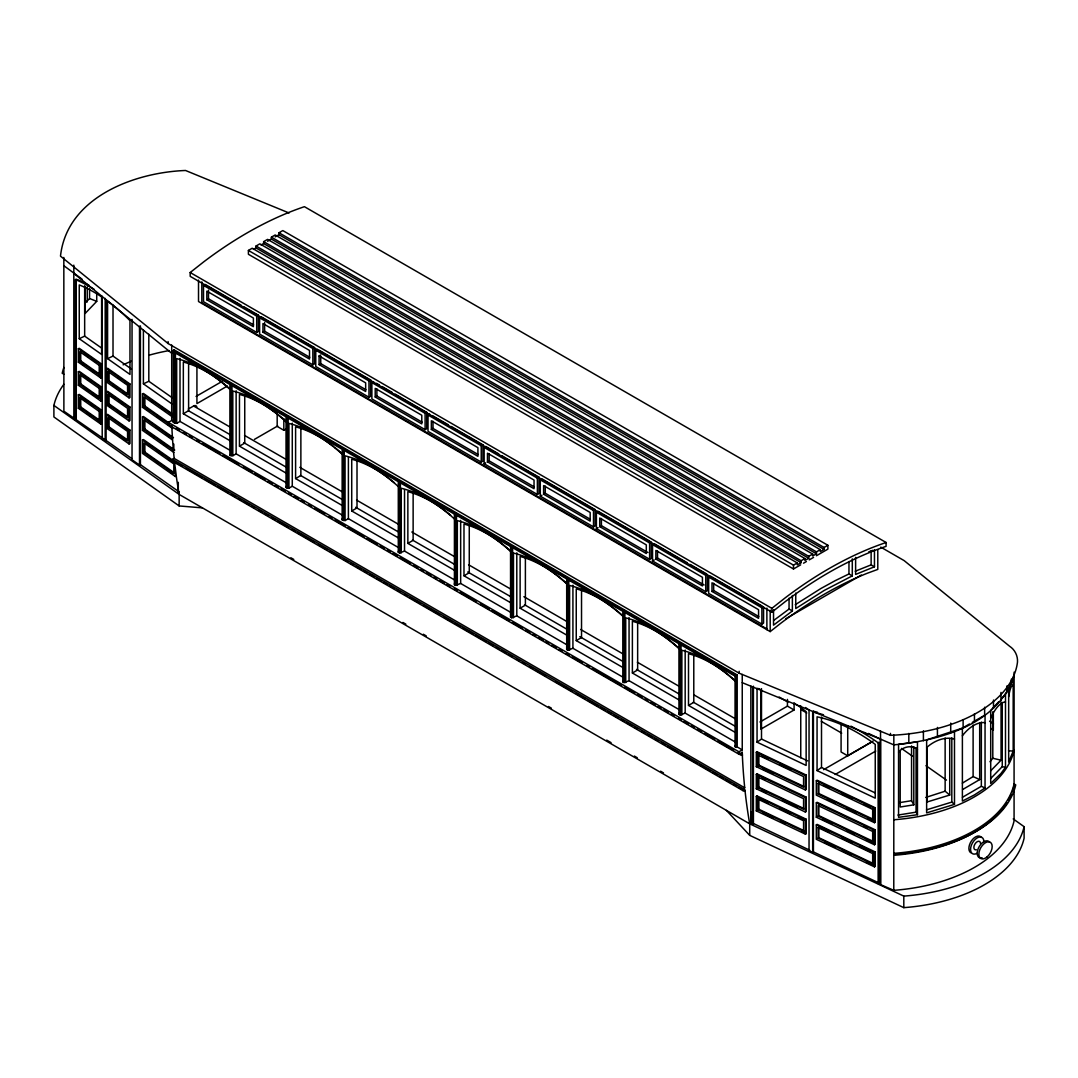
<?xml version="1.0" encoding="UTF-8"?>
<svg xmlns="http://www.w3.org/2000/svg" width="1078" height="1078" viewBox="0 0 1078 1078"><rect width="100%" height="100%" fill="white"/><g stroke="black" fill="none" stroke-linecap="round" stroke-linejoin="round"><path stroke-width="1.5" d="M750.8 823.296L750.854 811.747M886.116 542.504L886.062 546.371A396.461 228.9 -60 0 0 785.471 601.457L771.875 612.169L190.186 276.345L190.186 272.518L203.85 261.752A396.461 228.9 -60 0 1 304.427 206.68L886.116 542.504A396.461 228.9 -60 0 0 785.525 597.589L771.875 608.342L771.875 612.169M893.783 744.858C939.787 740.599 998.417 724.645 1014.075 675.407M1013.185 751.15L1008.671 762.052L1008.671 689.085L1013.185 678.17L1013.185 751.15L1008.536 750.706M1002.082 698.086L1006.879 692.48L1006.933 685.931M1005.491 694.38L1005.491 767.361L1000.91 773.559L990.709 783.436L990.709 710.456L998.673 701.805M990.008 761.728L992.798 758.265L992.798 711.763M84.946 303.255L89.555 298.525L89.555 288.567M990.695 770.824L1001.058 760.192L1001.058 702.061M990.709 778.505L1002.257 766.633L1002.257 702.425M972.302 722.381L985.049 715.024L985.049 787.991L974.404 794.931L962.385 801.089L962.385 728.108L969.472 724.012M773.937 620.268L789.056 609.057L789.056 598.223M198.514 280.105L198.514 301.517L770.204 631.587L780.984 623.097A396.461 228.9 -60 0 1 867.359 573.226L877.788 569.4L877.788 549.645M96.724 293.054L96.724 301.355L85.149 313.455L85.149 286.883M792.37 595.501L792.37 610.97L773.532 625.132L773.532 609.649M794.014 703.031A109.511 69.127 54.9 0 1 806.142 711.655L806.142 765.434L757.052 742.176L761.499 739.05L761.499 688.626M805.576 707.532A143.617 90.66 54.9 0 1 809.039 710.065L809.039 850.731L812.677 852.455L812.677 711.79L813.418 711.264A192.868 121.733 54.9 0 1 817.461 712.275M756.311 752.296L757.052 751.784L806.142 775.028L806.142 789.433L805.401 789.958L756.311 766.701L756.311 752.296L805.401 775.554L806.142 775.028M756.311 766.701L757.052 766.175L757.052 751.784M758.13 765.649L758.13 755.085L803.582 776.618L803.582 787.183L758.13 765.649L758.872 765.124L758.872 754.56M756.311 774.381L757.052 773.856L806.142 797.114L806.142 811.518L805.401 812.044L756.311 788.786L756.311 774.381L805.401 797.639L806.142 797.114M758.13 777.171L758.872 776.645L758.872 787.21L758.13 787.735L803.582 809.268L803.582 798.704L758.13 777.171L758.13 787.735M756.311 788.786L757.052 788.261L757.052 773.856M756.311 796.467L757.052 795.941L806.142 819.199L806.142 833.604L805.401 834.129L756.311 810.872L756.311 796.467L805.401 819.725L806.142 819.199M756.311 810.872L757.052 810.346L757.052 795.941M758.13 809.821L758.13 799.256L803.582 820.789L803.582 831.354L758.13 809.821L758.872 809.295L758.872 798.731M817.057 770.595L817.057 716.83A152.887 96.494 54.9 0 1 875.242 744.386L875.242 798.165L817.057 770.595L821.503 767.469L821.503 717.059M63.885 384.267A139.385 80.473 0 0 0 53.9 405.422L179.15 494.425L749.709 823.835L750.854 823.174L752.673 824.037L753.414 823.511L753.414 686.187M816.315 780.728L817.057 780.202L875.242 807.759L875.242 822.164L874.501 822.689L816.315 795.133L816.315 780.728L874.501 808.284L875.242 807.759M818.135 794.068L818.135 783.504L818.876 782.978L818.876 793.543L818.135 794.068L872.681 819.913L873.423 819.388L873.423 808.823L872.681 809.349L872.681 819.913M878.139 883.475L878.139 742.796L878.88 742.27L878.88 882.949L878.139 883.475L880.578 884.62L880.524 730.897M816.315 802.814L817.057 802.288L875.242 829.844L875.242 844.249L874.501 844.775L816.315 817.218L816.315 802.814L874.501 830.37L875.242 829.844M816.315 817.218L817.057 816.693M872.681 841.999L872.681 831.434L873.423 830.909L873.423 841.473L872.681 841.999L818.135 816.154L818.876 815.628L818.876 805.064M816.315 824.899L817.057 824.374L875.242 851.93L875.242 866.335L874.501 866.86L816.315 839.304L816.315 824.899L874.501 852.455L875.242 851.93M872.681 864.084L872.681 853.52L873.423 852.994L873.423 863.559L872.681 864.084L818.135 838.239L818.135 827.675L818.876 827.149L829.481 832.176M818.135 838.239L818.876 837.714L818.876 827.149M809.039 850.731L809.78 850.219M812.677 852.455L813.418 851.93L813.418 711.264M795.214 604.758L820.843 588.534L835.288 580.624L848.965 573.954L852.294 575.881L852.294 558.849M979.686 723.122L979.686 779.583L973.111 776.578L962.371 783.14M962.627 789.527L979.686 779.583M962.438 797.302L981.344 786.307L985.049 787.991M800.658 564.845L793.489 568.982L248.398 254.273L248.398 250.433L252.212 248.236L797.302 562.945L797.302 564.859L801.102 562.662L801.102 560.749L256.025 246.04L256.025 247.953L801.102 562.662M256.025 246.04L259.825 243.844L804.916 558.539L804.916 560.466L808.729 558.269L808.729 556.342L263.638 241.647L263.638 243.561L808.729 558.269M263.638 241.647L267.573 239.37L812.664 554.065L812.664 555.992L816.477 553.796L816.477 551.869L271.387 237.173L271.387 239.087L816.477 553.796M271.387 237.173L275.186 234.964L820.277 549.672L820.277 551.599L824.091 549.389L824.091 547.476L279 232.767L279 234.694L824.091 549.389M279 232.767L282.813 230.571L827.891 545.279L827.891 549.12L816.423 555.736M253.478 249.422L256.025 247.953M261.092 245.029L263.638 243.561M267.573 241.283L271.387 239.087M275.186 236.891L279 234.694M243.992 306.853L258.383 315.153L258.383 331.472L256.712 332.428L203.499 301.705L203.499 285.387L205.157 284.43L241.122 305.182M206.828 299.792L253.397 326.674L253.397 318.037L206.828 291.141L206.828 299.792L208.485 298.822L253.599 324.869M230.355 450.51L180.013 421.444L176.684 423.358L173.356 422.401L173.356 350.377L174.191 349.905L737.136 674.922L737.136 746.933L742.243 749.884L742.243 674.437M173.356 351.819L174.191 349.905M174.609 423.115L174.609 352.546L175.431 352.061L179.797 354.581M203.499 285.387L256.712 316.11L258.383 315.153M259.623 317.794L261.294 316.838L314.507 347.561L314.507 363.879L312.849 364.836L259.623 334.113L259.623 317.794L312.849 348.517L314.507 347.561M262.951 332.199L309.521 359.082L309.521 350.444L262.951 323.548L262.951 332.199L264.622 331.229L309.723 357.276M196.061 396.421L222.095 381.396M227.296 386.072L196.924 403.603L196.924 366.574M188.286 409.074L193.609 406.002A4.703 2.722 -60 0 1 196.816 406.999M231.986 455.28L231.15 455.765L231.15 385.183L231.986 384.711L231.986 455.28L232.808 455.765L236.136 453.838L286.478 482.904M168.37 422.401L738.929 751.811L738.929 754.209L742.23 752.296L742.365 755.395L738.929 754.209L168.37 424.799L168.37 422.401L171.698 420.474L174.191 421.916L173.356 422.401M220.95 381.491A125.142 72.253 60 0 0 183.341 362.019L183.341 413.75L188.61 410.705L188.61 362.316M318.859 350.067L370.643 379.968L370.643 396.286L368.972 397.243L315.76 366.52L315.76 350.202L317.417 349.232M319.088 355.956L365.658 382.838L365.658 391.489L319.088 364.607L319.088 355.956L320.745 354.999M319.088 364.607L320.745 363.636L365.86 389.684M172.52 459.363L174.178 458.419L744.723 787.816L743.079 788.773L172.52 459.363L172.52 461.29L743.079 790.7L745.073 791.023M288.109 487.687L287.274 488.172L287.274 417.59L288.109 417.119L288.109 487.687L288.944 488.172L292.273 486.245L342.615 515.311M277.086 413.898A125.142 72.253 60 0 0 239.464 394.427L239.464 446.157L244.746 443.112L244.746 394.723M254.421 439.393L277.72 425.945M174.609 352.546L229.897 384.469L229.897 455.051L230.732 454.566M315.76 350.202L368.972 380.925L370.643 379.968M277.181 413.009L277.181 426.416L283.824 430.257L286.681 428.613M395.127 394.103L426.767 412.375L426.767 428.694L425.109 429.65L371.883 398.927L371.883 382.609L373.554 381.639M375.211 397.014L421.781 423.897L421.781 415.246L375.211 388.363L375.211 397.014L376.882 396.044L421.997 422.091M333.21 446.305A125.142 72.253 60 0 0 295.601 426.834L295.601 478.565L300.87 475.519L300.87 427.131M231.15 385.183L286.034 416.876L286.034 487.445L286.869 486.973L286.034 486.488M371.883 382.609L425.109 413.332L426.767 412.375M451.264 426.511L482.904 444.783L482.904 461.101L481.233 462.058L428.02 431.335L428.02 415.017L429.677 414.046M431.348 429.421L477.918 456.304L477.918 447.653L431.348 420.77L431.348 429.421L433.006 428.451L478.12 454.498M394.481 482.836A125.142 72.253 60 0 0 351.724 459.241L351.724 510.972L357.007 507.927L357.007 459.538M287.274 417.59L342.157 449.283L342.157 519.852L342.993 519.38L342.157 518.895M342.157 519.852L345.068 520.58L348.396 518.653L398.739 547.718M428.02 415.017L481.233 445.74L482.904 444.783M501.634 455.59L539.027 477.19L539.027 493.508L537.37 494.465L484.143 463.742L484.143 447.424L485.814 446.454L498.764 453.932M484.143 463.742L485.814 462.785M487.472 461.815L534.041 488.711L534.041 480.06L487.472 453.178L487.472 461.815L489.142 460.858L534.257 486.906M454.417 514.098L455.253 513.613L455.253 584.195L454.417 584.667L454.417 514.098L399.547 482.405L399.547 552.987L404.533 551.06L454.876 580.126M450.617 515.244A125.142 72.253 60 0 0 407.861 491.649L407.861 543.379L413.13 540.334L413.13 491.945M343.41 520.58L343.41 449.998L398.294 481.691L398.294 552.259L399.129 551.788L398.294 551.303M484.143 447.424L537.37 478.147L539.027 477.19M540.28 479.831L541.938 478.861L595.164 509.584L595.164 525.916L593.506 526.872L540.28 496.149L540.28 479.831L593.506 510.554L595.164 509.584M540.28 496.149L541.938 495.193M543.608 494.223L590.178 521.119L590.178 512.468L543.608 485.585L543.608 494.223L545.266 493.266L590.38 519.313M510.554 546.506L511.39 546.02L511.39 616.603L510.554 617.074L510.554 546.506L455.671 514.812L455.671 585.394L460.656 583.467L510.999 612.533M510.554 550.939A125.142 72.253 60 0 0 463.985 524.056L463.985 575.787L469.267 572.741L469.267 524.353M596.404 512.225L649.63 542.962L651.287 541.991L651.287 558.323L649.63 559.28L596.404 528.557L596.404 512.225L598.074 511.268L649.859 541.169M596.404 528.557L598.074 527.6M599.732 526.63L646.301 553.526L646.301 544.875L599.732 517.992L599.732 526.63L601.403 525.673L647.972 552.556M566.691 578.913L567.513 578.428L567.513 649.01L566.691 649.482L566.691 578.913L511.807 547.22L511.807 617.802L516.793 615.875L567.136 644.94M566.691 583.346A125.142 72.253 60 0 0 520.122 556.464L520.122 608.194L525.39 605.149L525.39 556.76M652.54 544.633L705.767 575.369L707.424 574.399L707.424 590.731L705.767 591.687L652.54 560.964L652.54 544.633L654.198 543.676L687.292 562.783M652.54 560.964L654.198 560.008M655.869 559.037L702.438 585.92L702.438 577.282L655.869 550.4L655.869 559.037L657.526 558.081L704.096 584.963M623.259 677.348L572.917 648.282L567.931 650.209L567.931 579.627L622.814 611.32L623.65 610.835M679.396 709.755L629.053 680.69L624.068 682.617L624.068 612.034L624.89 611.549L633.554 616.562M622.814 615.754A125.142 72.253 60 0 0 576.245 588.871L576.245 640.601L581.527 637.556L581.527 589.167M708.677 577.04L761.89 607.776L763.561 606.806L763.561 623.138L761.89 624.095L708.677 593.372L708.677 577.04L710.335 576.083L762.119 605.984M711.992 591.445L758.562 618.327L758.562 609.69L711.992 582.807L711.992 591.445L713.663 590.488L758.777 616.535M248.398 250.433L793.489 565.141L797.302 562.945M801.102 560.749L804.916 558.539M808.729 556.342L812.664 554.065M816.477 551.869L820.277 549.672M824.091 547.476L827.891 545.279M803.528 563.188L806.398 561.53M809.255 559.873L813.567 557.393M624.068 612.034L678.951 643.728L679.773 643.243M735.519 742.163L685.177 713.097L680.191 715.024L680.191 644.442L681.026 643.957L689.691 648.969M678.951 648.161A125.142 72.253 60 0 0 632.382 621.278L632.382 673.009L637.65 669.964L637.65 623.232M622.814 611.32L622.814 681.889L623.65 681.417L622.814 680.932M785.781 618.745L861.376 575.046M680.191 644.442L735.061 676.122L735.897 675.636M173.356 350.377L736.314 675.394L737.136 674.922M735.075 680.568A125.142 72.253 60 0 0 688.505 653.686L688.505 705.416L693.787 702.371L693.787 655.64M678.951 643.728L678.951 714.296L679.773 713.811L678.951 713.34M759.963 721.99L787.439 706.13L794.095 709.971L794.095 703.233M794.095 709.971L760.825 729.173L760.825 690.459M735.061 676.122L735.061 746.69L735.897 746.219L735.075 745.747M735.061 746.69L737.136 746.933M738.929 751.811L742.243 749.884M823.579 769.665L873.072 741.085M841.083 723.5L841.083 751.986L847.726 755.826L871.967 741.826M835.18 774.489L875.767 751.056M852.294 575.881L824.171 590.461L795.753 608.544L795.753 593.075M79.246 338.708L101.615 354.446L101.615 296.908L100.335 296.046A172.291 89.231 64.7 0 0 79.246 284.929L79.246 338.708L84.663 336.134L101.777 348.181M78.33 348.733L79.246 348.302L101.615 364.054L101.615 377.502L100.712 377.933L78.33 362.181L78.33 348.733L100.712 364.485L100.712 377.933M78.33 362.181L79.246 361.75M79.826 361.305L99.216 374.955L99.216 365.361L79.826 351.711L79.826 361.305L80.729 360.874L100.133 374.524M78.33 371.789L79.246 371.358L101.615 387.096L101.615 400.544L100.712 400.976L78.33 385.223L78.33 371.789L100.712 387.528L100.712 400.976M107.584 358.651L129.966 374.403L129.966 320.624A172.291 89.231 64.7 0 0 108.865 302.042L107.584 301.112L107.584 358.651L113.015 356.077L131.449 369.053M100.712 364.485L101.615 364.054M99.216 365.361L100.133 364.93M106.682 368.689L107.584 368.258L129.966 383.997L129.966 397.445L129.064 397.876L106.682 382.124L106.682 368.689L129.064 384.428L129.064 397.876M78.33 385.223L79.246 384.792M79.826 384.361L80.729 383.93L100.133 397.566L99.216 397.998L79.826 384.361L79.826 374.753L99.216 388.403L99.216 397.998M108.177 371.654L127.568 385.304L127.568 394.898L108.177 381.262L108.177 371.654L109.08 371.223L109.08 380.83L127.177 393.564M78.33 394.831L79.246 394.4L101.615 410.139L101.615 423.587L100.712 424.018L78.33 408.266L78.33 394.831L100.712 410.57L100.712 424.018M108.177 381.262L109.08 380.83M106.682 382.124L107.584 381.693M100.712 387.528L101.615 387.096M99.216 388.403L100.133 387.972M80.729 397.364L80.729 406.972L100.133 420.622L99.216 421.053L79.826 407.403L79.826 397.795L80.729 397.364L85.903 401.003M106.682 391.732L107.584 391.301L129.966 407.039L129.966 420.487L129.064 420.919L106.682 405.166L106.682 391.732L129.064 407.471L129.064 420.919M79.826 407.403L80.729 406.972M78.33 408.266L79.246 407.834L81.874 409.694M129.064 384.428L129.966 383.997M108.177 394.696L127.568 408.346L127.568 417.954L108.177 404.304L108.177 394.696L109.08 394.265L109.08 403.873L127.177 416.607M143.401 330.07L143.401 383.849L148.818 381.275L172.062 397.634M63.831 257.453L63.885 411.19L103.111 438.382L102.208 438.813L102.208 296.261M108.177 404.304L109.08 403.873M106.682 405.166L107.584 404.735L111.533 407.524M100.712 410.57L101.615 410.139M79.826 397.795L99.216 411.446L100.133 411.014M172.574 428.492L142.485 407.322L142.485 393.874L143.401 393.443L172.116 413.656M106.682 414.774L107.584 414.343L129.966 430.095L129.966 443.53L129.064 443.961L106.682 428.222L106.682 414.774L129.064 430.526L129.064 443.961M129.064 407.471L129.966 407.039M142.485 407.322L143.401 406.891M172.467 416.89L143.98 396.852L143.98 406.446L144.883 406.015L169.3 423.196M106.682 428.222L107.584 427.791M108.177 427.346L127.568 440.996L127.568 431.389L108.177 417.738L108.177 427.346L109.08 426.915L127.177 439.649M173.935 452.504L142.485 430.365L142.485 416.93L143.401 416.499L173.477 437.668M102.208 438.813L105.186 440.915L106.102 440.484L106.102 299.617M129.064 430.526L129.966 430.095M172.467 439.932L143.98 419.894L143.98 429.502L144.883 429.071L174.73 450.065M142.485 430.365L143.401 429.933M176.213 476.072L175.31 476.503L142.485 453.407L142.485 439.972L143.401 439.541L173.477 460.71M143.98 452.544L173.814 473.538L173.814 463.931L143.98 442.937L143.98 452.544L144.883 452.113L174.73 473.107M132.042 319.384L132.042 459.807L139.507 465.063L140.41 464.631L177.87 490.989M179.204 491.918L178.288 492.35L178.288 482.324M855.231 571.232L871.132 564.859L874.46 566.785L874.46 549.753M926.999 747.202L926.999 802.019L949.718 795.052L945.136 791.198L925.8 797.437M954.488 731.369L954.488 804.35L926.635 812.879L926.635 739.899L962.385 728.108M868.774 551.842L873.045 550.279M874.46 566.785L855.622 574.412L855.622 557.38M926.501 809.847L951.807 802.099L954.488 804.35M900.197 750.558L900.197 807.018L913.794 804.835L911.557 800.698L898.971 802.719M917.459 814.712L898.567 817.326L898.567 744.346L917.459 741.745L917.459 814.712L916.057 812.152L916.057 747.943M897.92 815.076L916.057 812.152M53.9 405.422L53.9 416.957L179.15 505.946L202.435 507.873M172.52 461.29L181.791 465.817M1002.257 766.633L1005.491 767.361M992.798 758.265L1001.058 760.192M168.37 424.799L171.806 425.985A676.688 390.694 -60 0 0 173.679 453.474L174.178 458.419M89.555 298.525L96.724 301.355M742.243 682.67L880.578 739.158L868.504 733.444M289.079 212.986L185.537 170.486C133.928 172.413 66.89 197.503 60.489 256.146L168.087 343.505L739.158 673.198L890.455 735.317A136.677 78.91 0 0 0 1017.497 661.973C1017.875 655.72 1014.856 649.67 1009.601 646.248L904.105 560.587L880.766 547.125M893.837 744.885L880.483 739.104L880.483 884.566L893.783 890.334A139.385 80.473 0 0 0 1014.075 820.884L1014.075 785.835A139.385 80.473 0 0 1 1012.404 791.629M743.079 788.773L743.079 790.7L744.911 789.635L745.491 794.809A676.688 390.694 -60 0 0 749.709 823.835L903.809 896.114A139.385 80.473 0 0 0 1024.1 826.678L1013.212 818.93M726.424 810.386L749.709 835.356L903.809 907.649A139.385 80.473 0 0 0 1024.1 838.199L1024.1 826.678M761.499 739.05L807.624 760.893M821.503 767.469L875.215 792.909M761.903 755.988L767.967 758.872M780.081 764.612L790.686 769.638M823.417 785.134L829.481 788.005M841.608 793.745L852.213 798.771M864.327 804.511L870.391 807.395M818.135 783.504L872.681 809.349M758.872 765.124L804.323 786.657M818.876 793.543L873.423 819.388M763.008 769.005L773.425 773.937M827.5 799.553L834.965 803.083M846.89 808.743L855.851 812.974M867.777 818.633L873.746 821.463M761.903 778.073L764.935 779.515M864.327 826.597L867.359 828.039M872.681 831.434L818.135 805.589L818.135 816.154M758.872 787.21L804.323 808.743M818.876 815.628L873.423 841.473M761.513 790.376L765.986 792.492M782.345 800.24L797.221 807.287M823.026 819.523L831.973 823.754M846.89 830.828L854.355 834.359M866.294 840.018L875.242 844.249M760.381 799.445L767.967 803.029M780.081 808.783L790.686 813.796M798.272 817.394L804.323 820.264M841.608 837.916L852.213 842.942M859.786 846.54L870.391 851.553M818.135 827.675L872.681 853.52M758.872 809.295L804.323 830.828M818.876 837.714L873.423 863.559M763.008 813.162L773.425 818.108M780.863 821.625L785.323 823.74M801.682 831.488L806.142 833.604M824.522 842.309L834.965 847.254M842.417 850.785L851.377 855.029M866.294 862.104L873.746 865.634M753.414 823.511L808.298 849.504M813.418 851.93L878.88 882.949M789.056 609.057L792.37 610.97M190.186 272.518L771.875 608.342M376.424 383.31L379.308 384.967M382.178 386.625L392.244 392.446M432.561 415.717L448.381 424.853M690.163 564.441L705.982 573.577M201.829 302.675L766.876 628.892M1014.075 783.922L1015.732 784.878A139.385 80.473 0 0 1 895.454 854.328L893.783 853.372A139.385 80.473 0 0 0 1014.075 783.922L1014.115 672.146M779.138 697.021L787.87 702.061M800.967 709.62L806.789 712.976M821.328 721.371L841.702 733.134M189.984 360.47L198.716 365.509M203.082 368.029L205.992 369.7M208.903 371.384L211.814 373.069M216.179 375.589L219.09 377.273M242.092 390.546L250.756 395.545M253.64 397.216L263.76 403.051M266.643 404.722L269.527 406.393M272.424 408.063L275.308 409.721M279.647 412.227L282.53 413.898M298.215 422.953L306.893 427.953M311.219 430.459L319.883 435.458M322.78 437.129L332.886 442.964M335.77 444.635L338.667 446.305M354.352 455.361L363.016 460.36M367.355 462.866L376.02 467.865M378.904 469.536L383.242 472.043M386.126 473.7L393.349 477.877M404.708 484.426L407.592 486.097M410.489 487.768L413.373 489.439M417.698 491.932L420.595 493.603M430.701 499.437L439.366 504.437M443.705 506.943L452.369 511.942M460.832 516.834L463.729 518.505M473.835 524.339L476.719 526.01M486.838 531.845L489.722 533.516M499.828 539.35L508.493 544.35M518.41 550.076L512.629 546.748L512.629 617.317M524.191 553.418L527.075 555.076M529.958 556.747L532.855 558.417M542.962 564.252L545.859 565.923M555.965 571.758L564.629 576.757M574.547 582.484L568.766 579.155L568.766 649.724M580.314 585.826L588.979 590.825M593.318 593.318L596.201 594.989M599.098 596.66L601.982 598.33M606.321 600.823L609.205 602.494M612.088 604.165L622.208 610M636.451 618.22L646.557 624.068M649.441 625.725L652.338 627.396M655.222 629.067L658.119 630.738M662.444 633.231L665.328 634.902M675.448 640.736L678.331 642.407M692.575 650.627L707.02 658.968M712.787 662.296L721.451 667.309M725.79 669.802L728.674 671.473M731.558 673.144L734.455 674.801M193.609 406.002L229.978 427.009M244.531 435.404L286.721 459.767M299.819 467.326L342.009 491.689M356.562 500.084L398.752 524.447M411.85 532.006L455.495 557.205M468.593 564.764L510.783 589.127M523.881 596.686L567.527 621.898M580.624 629.458L624.27 654.656M637.367 662.215L679.558 686.578M694.111 694.973L736.301 719.336M188.407 410.691L230.813 435.067M243.695 442.613L285.886 466.976M300.439 475.371L342.629 499.734M355.727 507.293L397.917 531.656M412.47 540.051L456.115 565.249M467.758 571.973L511.471 597.104M524.501 604.731L568.146 629.929M579.789 636.653L623.731 661.919M636.532 669.411L680.178 694.609M693.275 702.169L735.991 726.734M183.341 413.75L229.897 440.646M239.464 446.157L286.034 473.053M295.601 478.565L342.157 505.461M351.724 510.972L398.294 537.855M407.861 543.379L454.417 570.262M463.985 575.787L510.554 602.669M520.122 608.194L566.691 635.077M576.245 640.601L622.814 667.484M632.382 673.009L678.951 699.891M688.505 705.416L735.075 732.299M454.417 583.71L455.253 584.195M510.554 616.117L511.39 616.603M566.691 648.525L567.513 649.01M229.897 455.051L231.15 455.765M286.034 487.445L287.274 488.172M398.294 552.259L399.547 552.987M454.417 584.667L455.671 585.394M510.554 617.074L511.807 617.802M566.691 649.482L567.931 650.209M622.814 681.889L624.068 682.617M678.951 714.296L680.191 715.024M176.172 428.518L179.083 430.189M183.449 432.709L186.359 434.394M189.27 436.078L192.18 437.762M196.546 440.282L199.457 441.953M202.368 443.637L219.845 453.717M222.755 455.401L238.764 464.645M243.129 467.165L251.861 472.204M254.772 473.889L264.959 479.777M267.87 481.448L272.235 483.968M275.146 485.652L278.057 487.337M280.967 489.021L285.333 491.541M288.244 493.212L291.154 494.896M294.065 496.581L298.431 499.101M301.341 500.785L304.252 502.456M308.631 504.976L311.542 506.66M314.453 508.344L324.64 514.219M329.006 516.753L331.916 518.424M334.827 520.108L345.014 525.983M347.924 527.668L363.933 536.911M366.843 538.596L377.031 544.471M379.941 546.155L384.307 548.675M387.218 550.359L390.128 552.044M393.039 553.715L397.405 556.248M400.315 557.919L410.516 563.807M413.426 565.478L417.792 568.012M420.703 569.683L423.614 571.367M426.524 573.051L430.89 575.571M433.801 577.256L436.711 578.926M439.622 580.611L443.988 583.131M446.898 584.815L449.809 586.499M454.175 589.019L457.085 590.69M459.996 592.374L476.004 601.618M480.37 604.138L489.102 609.178M492.013 610.862L509.49 620.941M512.4 622.626L522.587 628.514M525.498 630.185L529.864 632.705M532.775 634.39L535.685 636.074M538.596 637.758L542.962 640.278M545.872 641.949L548.783 643.633M551.693 645.318L556.059 647.838M558.97 649.522L561.881 651.193M566.246 653.713L569.157 655.397M572.068 657.081L582.255 662.957M586.621 665.49L589.531 667.161M592.442 668.845L621.561 685.648M624.472 687.333L634.659 693.208M637.57 694.892L641.936 697.412M644.846 699.096L647.757 700.781M650.667 702.452L655.033 704.985M657.944 706.656L660.854 708.34M663.765 710.025L668.131 712.545M671.042 714.229L673.952 715.9M678.318 718.42L681.229 720.104M684.139 721.788L688.505 724.308M691.416 725.993L694.326 727.663M697.237 729.348L701.616 731.868M704.527 733.552L714.714 739.427M717.625 741.112L733.633 750.355M737.999 752.875L742.365 755.395M63.885 374.228L62.214 373.271A139.385 80.473 0 0 1 63.885 367.477M186.157 468.337L202.165 477.581M205.076 479.252L215.263 485.14M218.174 486.825L228.361 492.7M231.271 494.384L235.637 496.904M238.561 498.588L241.472 500.259M244.383 501.944L248.748 504.464M251.659 506.148L254.57 507.832M258.936 510.352L261.846 512.037M264.757 513.707L267.667 515.392M272.033 517.912L274.944 519.596M277.854 521.28L288.042 527.155M292.407 529.675L295.318 531.36M298.229 533.044L314.237 542.288M318.603 544.808L327.335 549.847M330.245 551.532L340.446 557.407M343.356 559.091L347.722 561.611M350.633 563.295L353.544 564.966M356.454 566.651L360.82 569.171M363.731 570.855L366.641 572.539M369.552 574.21L373.918 576.73M376.828 578.414L381.194 580.934M384.105 582.619L387.015 584.303M389.926 585.974L394.292 588.494M397.203 590.178L400.113 591.862M404.479 594.382L407.39 596.067M410.3 597.738L420.487 603.626M423.398 605.31L439.42 614.554M443.786 617.074L452.517 622.114M455.428 623.798L459.794 626.318M462.705 627.989L472.892 633.877M475.802 635.562L485.989 641.437M488.9 643.121L493.266 645.641M496.176 647.326L499.087 648.996M501.998 650.681L506.364 653.201M509.274 654.885L512.185 656.569M516.551 659.089L519.461 660.774M522.372 662.444L525.282 664.129M529.648 666.649L532.559 668.333M535.483 670.017L545.67 675.893M555.857 681.781L571.866 691.025M576.231 693.545L584.963 698.584M587.874 700.269L598.061 706.144M600.972 707.828L605.337 710.348M608.248 712.032L611.159 713.703M614.069 715.388L618.435 717.908M621.346 719.592L624.256 721.276M627.167 722.947L631.533 725.467M634.457 727.151L637.367 728.836M641.733 731.356L644.644 733.04M647.555 734.711L651.92 737.231M654.831 738.915L657.742 740.599M662.108 743.119L665.018 744.804M667.929 746.475L678.116 752.363M681.026 754.048L697.035 763.291M699.945 764.962L710.132 770.851M713.043 772.535L717.409 775.055M720.32 776.726L723.23 778.41M726.141 780.095L730.507 782.615M733.431 784.299L736.341 785.97M739.252 787.654L743.618 790.174M290.871 557.757L293.782 559.442M402.943 622.464L405.854 624.149M423.317 634.228L426.228 635.912M548.486 706.494L551.397 708.179M606.712 740.114L611.078 742.634M634.363 756.069L637.273 757.753M660.571 771.201L663.482 772.886M989.537 721.142L993.498 723.917M990.695 728.351L993.337 730.197L993.337 713.393M901.437 748.415L912.352 756.096M926.002 765.703L946.471 780.108M63.831 265.687L82.049 279.162M143.401 383.849L172.116 404.048M142.485 393.874L172.574 415.043M84.61 354.002L88.49 356.737M92.371 359.473L96.252 362.195M118.135 377.596L120.723 379.416M124.603 382.138L127.177 383.957M150.314 400.234L153.022 402.148M161.161 407.875L165.23 410.731M143.98 406.446L168.397 423.627M80.554 362.68L84.502 365.455M91.091 370.091L93.719 371.937M98.987 375.643L101.615 377.502M112.853 385.398L118.122 389.104M123.391 392.81L126.018 394.669M144.762 407.848L148.872 410.745M157.065 416.512L162.535 420.366M168.006 424.206L172.116 427.104M142.485 416.93L172.574 438.099M83.316 376.141L80.729 374.322L80.729 383.93M85.903 377.96L91.078 381.599M111.667 396.084L115.548 398.82M119.429 401.542L123.31 404.277M155.731 427.104L158.453 429.004M166.591 434.73L169.3 436.644M143.98 429.502L173.814 450.496L173.814 444.096M84.502 388.498L88.463 391.274M92.412 394.063L97.667 397.769M118.122 412.146L120.749 414.006M147.497 432.817L154.329 437.641M161.174 442.452L166.645 446.292M142.485 439.972L175.31 463.068M91.078 404.641L93.665 406.46M123.31 427.319L127.177 430.055M146.244 443.462L150.314 446.319M157.092 451.103L162.522 454.916M167.939 458.729L174.73 463.5M87.143 413.4L91.091 416.175M97.667 420.811L101.615 423.587M111.533 430.567L114.174 432.413M119.442 436.118L124.698 439.824M155.704 461.64L158.439 463.567M166.645 469.334L172.116 473.188M104.108 439.083L131.61 458.433M73.856 273.394L171.698 353.261M174.501 461.519L174.932 465.413A676.688 390.694 -60 0 0 179.15 494.425L179.15 505.946M744.723 787.816L744.238 782.884A676.688 390.694 -60 0 1 742.23 752.296M1011.339 679.153L1011.339 684.085M1000.963 692.386L1000.963 700.606M993.498 700.053L993.498 708.286M984.632 707.208L984.632 715.428M981.344 722.098L981.344 786.307M974.458 713.757L974.458 721.99M973.111 725.09L973.111 776.578M963.112 719.632L963.112 727.866M951.807 737.904L951.807 802.099M950.715 723.109L950.715 732.986M949.718 738.578L949.718 795.052M945.136 738.039L945.136 791.198M937.429 727.421L937.429 737.285M923.401 730.857L923.401 740.734M913.794 746.704L913.794 804.835M911.557 745.895L911.557 800.698M908.821 733.404L908.821 743.281M903.809 896.114L903.809 907.649M893.837 735.007L893.783 890.334M890.455 733.39L890.455 735.317M874.501 808.284L874.501 822.689M874.501 830.37L874.501 844.775M874.501 852.455L874.501 866.86M871.132 550.939L871.132 565.505M848.965 561.571L848.965 573.954M847.726 725.656L847.726 755.826M805.401 775.554L805.401 789.958M805.401 797.639L805.401 812.044M805.401 819.725L805.401 834.129M800.752 705.861L800.752 757.807M793.489 565.141L793.489 568.982M787.439 699.393L787.439 706.13M770.204 610.175L770.204 631.587M766.876 608.086L766.876 629.673M761.89 607.776L761.89 624.095M757.052 742.176L757.052 688.397A109.511 69.127 54.9 0 1 759.72 688.869M752.673 686.713L752.673 824.037M750.854 686.066L750.854 823.174M749.709 823.835L749.709 835.356M739.158 671.284L739.158 673.198M736.314 675.394L736.314 747.418M713.663 583.292L713.663 590.488M705.767 575.369L705.767 591.687M685.177 650.021L685.177 713.097M681.862 715.024L681.862 650.277A134.238 77.495 60 0 1 735.075 681M681.026 643.957L681.026 714.539M657.526 550.885L657.526 558.081M649.63 542.962L649.63 559.28M629.053 617.613L629.053 680.69M625.725 682.617L625.725 617.869A134.238 77.495 60 0 1 678.951 648.592M624.89 611.549L624.89 682.131M601.403 518.478L601.403 525.673M593.506 510.554L593.506 526.872M572.917 585.206L572.917 648.282M569.602 650.209L569.602 585.462A134.238 77.495 60 0 1 622.814 616.185M545.266 486.07L545.266 493.266M537.37 478.147L537.37 494.465M516.793 552.798L516.793 615.875M513.465 617.802L513.465 553.054A134.238 77.495 60 0 1 566.691 583.777M489.142 453.663L489.142 460.858M481.233 445.74L481.233 462.058M460.656 520.391L460.656 583.467M457.328 585.394L457.328 520.647A134.238 77.495 60 0 1 510.554 551.384M456.506 514.341L456.506 584.909M433.006 421.255L433.006 428.451M425.109 413.332L425.109 429.65M404.533 489.641L404.533 551.06M401.205 552.987L401.205 488.24A134.238 77.495 60 0 1 454.417 518.976M400.369 481.933L400.369 552.502M376.882 388.848L376.882 396.044M368.972 380.925L368.972 397.243M348.396 457.234L348.396 518.653M345.068 520.58L345.068 455.832A134.238 77.495 60 0 1 398.294 486.569M344.246 449.526L344.246 520.095M320.745 356.441L320.745 363.636M312.849 348.517L312.849 364.836M292.273 423.169L292.273 486.245M288.944 488.172L288.944 423.425A134.238 77.495 60 0 1 342.157 454.161M283.824 418.52L283.824 430.257M264.622 322.591L264.622 331.229M256.712 316.11L256.712 332.428M236.136 390.762L236.136 453.838M232.808 455.765L232.808 391.031A134.238 77.495 60 0 1 286.034 421.754M208.485 290.184L208.485 298.822M201.829 281.87L201.829 303.444M180.013 358.354L180.013 421.444M176.684 423.358L176.684 358.624A134.238 77.495 60 0 1 229.897 389.347M175.431 352.061L175.431 422.643M175.31 468.108L175.31 476.503M171.698 345.027L171.698 420.474M168.087 341.578L168.087 343.505M148.818 334.22L148.818 381.275M144.883 398.025L144.883 406.015M144.883 419.463L144.883 429.071M144.883 444.109L144.883 452.113M140.41 325.879L140.41 464.631M139.507 326.311L139.507 465.063M113.015 305.114L113.015 356.077M109.08 417.307L109.08 426.915M105.186 298.363L105.186 440.915M99.216 411.446L99.216 421.053M87.237 286.91L87.237 301.975M84.663 285.724L84.663 336.134M80.729 351.28L80.729 360.874M76.255 279.067L76.255 419.49M75.352 419.921L75.352 279.498A214.616 111.155 64.7 0 1 94.19 289.335M73.816 265.148L73.856 418.87M77.427 279.579A214.616 111.155 64.7 0 1 80.931 281.183M82.103 281.749A214.616 111.155 64.7 0 1 85.634 283.527M86.806 284.161A214.616 111.155 64.7 0 1 89.178 285.441M863.977 732.501A192.868 121.733 54.9 0 1 866.712 734.172M812.677 711.79A192.868 121.733 54.9 0 1 823.484 714.781M850.906 726.168A192.868 121.733 54.9 0 1 878.139 742.796M123.094 364.836A135.828 78.411 0 0 1 131.233 361.278M148.777 355.282A135.828 78.411 0 0 1 169.3 350.566M222.243 382.488A125.142 72.253 60 0 1 229.897 388.915M278.38 414.895A125.142 72.253 60 0 1 286.034 421.323M334.503 447.303A125.142 72.253 60 0 1 342.157 453.717M898.567 752.026A12.37 9.823 -22.5 0 1 917.459 749.426M926.635 747.58A28.756 20.738 -42.6 0 1 954.488 739.05M1008.671 696.765A12.37 2.345 -82.1 0 1 1013.185 685.851M990.709 718.137A28.756 11.009 -73 0 1 1005.491 702.061M982.139 857.818A9.406 5.43 -60 0 1 978.581 847.766A9.406 5.43 -60 0 1 989.617 842.228M970.833 852.752A9.406 5.43 -60 0 1 971.494 840.84A9.406 5.43 -60 0 1 981.303 837.431M977.207 853.237A9.406 5.43 -60 0 1 970.55 849.397A9.406 5.43 -60 0 1 977.207 837.875A9.406 5.43 -60 0 1 983.864 841.716M976.345 849.76A4.703 2.722 -60 0 1 973.933 846.782A4.703 2.722 -60 0 1 977.49 841.568A4.703 2.722 -60 0 1 980.535 843.643M1014.075 750.315A139.385 80.473 0 0 1 893.783 819.765M962.385 735.789A29.658 17.127 -60 0 1 985.049 722.705M1011.285 794.486A139.385 80.473 0 0 1 1008.523 800.145M1006.879 802.921A139.385 80.473 0 0 1 893.783 855.285M987.246 856.781A9.406 5.43 -60 0 0 990.224 842.214A9.406 5.43 -60 0 0 979.093 852.078A9.406 5.43 -60 0 0 987.246 856.781"/></g></svg>
